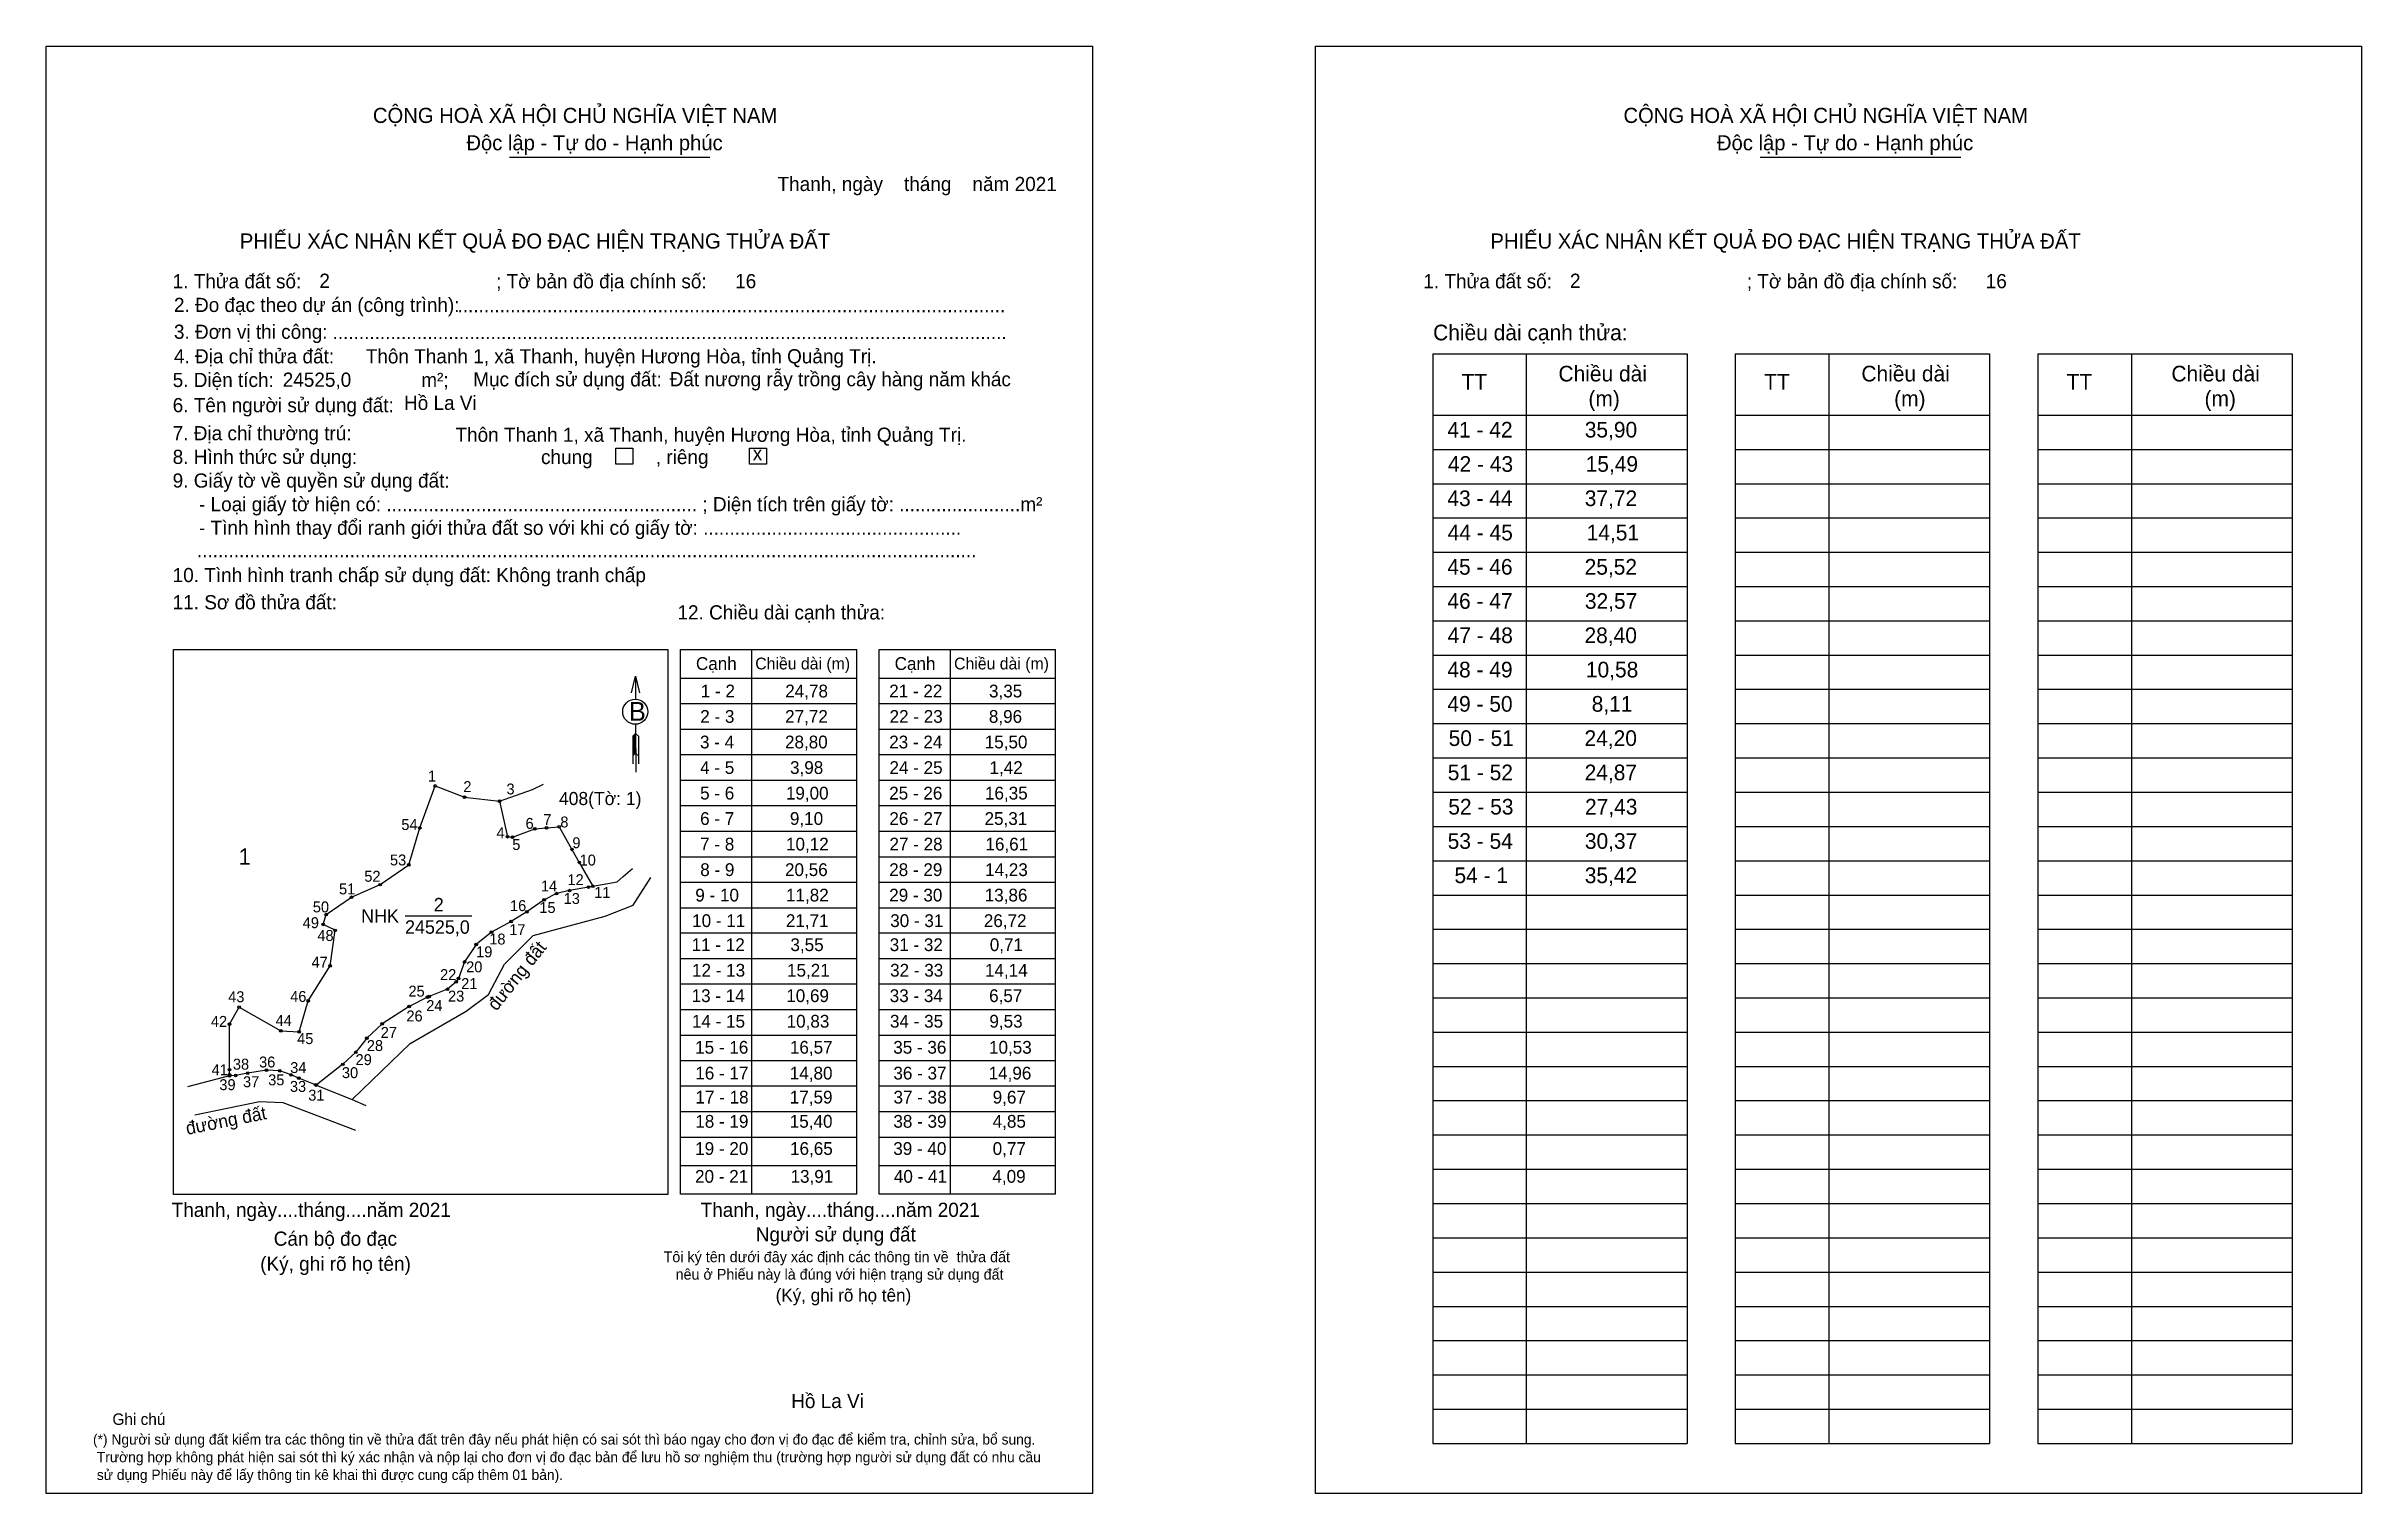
# Model space of a CAD drawing. Extents: x 544800 to 546631, y 1822367 to 1823511.
import ezdxf

# ---------------------------------------------------------------- set-up
doc = ezdxf.new("R2010")
doc.units = 0
for name, color, linetype in [('CanhThua', 7, 'Continuous'), ('kqddKhungInTrang1', 7, 'Continuous'), ('kqddKhungInTrang2', 7, 'Continuous'), ('kqddNoiDung', 7, 'Continuous'), ('kqddTemplate', 7, 'Continuous'), ('Level 1', 7, 'Continuous'), ('MocDinhThua', 7, 'Continuous'), ('NhanDiaChinhThua', 7, 'Continuous'), ('NhanTuCan', 7, 'Continuous'), ('RauThua', 7, 'Continuous'), ('SoHieuDinhThua', 7, 'Continuous')]:
    doc.layers.add(name, color=color, linetype=linetype)

msp = doc.modelspace()

# ---------------------------------------------------------------- linework, layer by layer
at = {"layer": 'CanhThua'}
for p, q in [((545095.7, 1822892.9), (545107.9, 1822926.1)), ((545107.9, 1822926.1), (545131.1, 1822917.2)), ((545131.1, 1822917.2), (545158.6, 1822914.1)), ((545158.6, 1822914.1), (545164.9, 1822886)), ((545086.9, 1822863.8), (545095.7, 1822892.9)), ((545164.9, 1822886), (545168.9, 1822885.7)), ((545168.9, 1822885.7), (545186.7, 1822892.2)), ((545186.7, 1822892.2), (545195.8, 1822893)), ((545195.8, 1822893), (545205.9, 1822893.9)), ((545205.9, 1822893.9), (545216, 1822876)), ((545064.4, 1822848.1), (545086.9, 1822863.8)), ((545216, 1822876), (545221.8, 1822865.7)), ((545221.8, 1822865.7), (545232.5, 1822846.8)), ((545041.6, 1822838.1), (545064.4, 1822848.1)), ((545214.1, 1822843.4), (545203.7, 1822841)), ((545229, 1822846.2), (545214.1, 1822843.4)), ((545232.5, 1822846.8), (545229, 1822846.2)), ((545021.7, 1822824.4), (545041.6, 1822838.1)), ((545180.4, 1822826.6), (545167.8, 1822818.9)), ((545194, 1822836.1), (545180.4, 1822826.6)), ((545203.7, 1822841), (545194, 1822836.1)), ((545019.2, 1822816.7), (545021.7, 1822824.4)), ((545028.7, 1822812), (545019.2, 1822816.7)), ((545024.7, 1822783.9), (545028.7, 1822812)), ((545152.3, 1822810.6), (545140.3, 1822800.8)), ((545167.8, 1822818.9), (545152.3, 1822810.6)), ((545140.3, 1822800.8), (545131.1, 1822787)), ((545007.5, 1822756.2), (545024.7, 1822783.9)), ((545124.4, 1822771.2), (545117.6, 1822765.4)), ((545126.3, 1822773.9), (545124.4, 1822771.2)), ((545131.1, 1822787), (545126.3, 1822773.9)), ((545000.2, 1822731.7), (545007.5, 1822756.2)), ((545087.2, 1822751.8), (545065.9, 1822738.1)), ((545101.8, 1822759.2), (545087.2, 1822751.8)), ((545103.2, 1822759.7), (545101.8, 1822759.2)), ((545117.6, 1822765.4), (545103.2, 1822759.7)), ((544945.2, 1822737.8), (544952.9, 1822751.2)), ((544945.3, 1822701.9), (544945.2, 1822737.8)), ((544952.9, 1822751.2), (544985.7, 1822732.5)), ((545065.9, 1822738.1), (545053.8, 1822726.7)), ((544985.7, 1822732.5), (545000.2, 1822731.7)), ((545045, 1822715.6), (545034.9, 1822706.1)), ((545053.8, 1822726.7), (545045, 1822715.6)), ((544945.3, 1822697.8), (544945.3, 1822701.9)), ((544945.3, 1822697), (544945.3, 1822697.8)), ((544950.1, 1822697.3), (544945.3, 1822697)), ((544959.6, 1822699.1), (544950.1, 1822697.3)), ((544974.4, 1822701.5), (544959.6, 1822699.1)), ((544984.9, 1822700.9), (544974.4, 1822701.5)), ((544993.9, 1822697.7), (544984.9, 1822700.9)), ((545000, 1822695.2), (544993.9, 1822697.7)), ((545034.9, 1822706.1), (545013.8, 1822689.7)), ((545013.1, 1822690), (545000, 1822695.2)), ((545013.8, 1822689.7), (545013.1, 1822690))]:
    msp.add_line(p, q, dxfattribs=at)
at = {"layer": 'kqddKhungInTrang1'}
msp.add_lwpolyline([(544800.4, 1823510.7), (545627.5, 1823510.7), (545627.5, 1822366.8), (544800.4, 1822366.8)], close=True, dxfattribs=at)
at = {"layer": 'kqddKhungInTrang2'}
msp.add_lwpolyline([(545803.9, 1823510.7), (546630.9, 1823510.7), (546630.9, 1822366.8), (545803.9, 1822366.8)], close=True, dxfattribs=at)
at = {"layer": 'kqddTemplate'}
for p, q in [((545166.7, 1823423.1), (545325.1, 1823423.1)), ((546155.5, 1823423.1), (546313.9, 1823423.1)), ((545896.5, 1823267.6), (546097.6, 1823267.6)), ((545896.5, 1823267.6), (545896.5, 1822406.5)), ((545970.5, 1823267.6), (545970.5, 1822406.5)), ((546097.6, 1823267.6), (546097.6, 1822406.5)), ((546135.7, 1823267.6), (546135.7, 1822406.5)), ((546135.7, 1823267.6), (546336.8, 1823267.6)), ((546209.7, 1823267.6), (546209.7, 1822406.5)), ((546336.8, 1823267.6), (546336.8, 1822406.5)), ((546374.9, 1823267.6), (546374.9, 1822406.5)), ((546374.9, 1823267.6), (546576, 1823267.6)), ((546448.9, 1823267.6), (546448.9, 1822406.5)), ((546576, 1823267.6), (546576, 1822406.5)), ((545896.5, 1823219.2), (546097.6, 1823219.2)), ((546135.7, 1823219.2), (546336.8, 1823219.2)), ((546374.9, 1823219.2), (546576, 1823219.2)), ((545896.5, 1823192.1), (546097.6, 1823192.1)), ((546135.7, 1823192.1), (546336.8, 1823192.1)), ((546374.9, 1823192.1), (546576, 1823192.1)), ((545896.5, 1823165), (546097.6, 1823165)), ((546135.7, 1823165), (546336.8, 1823165)), ((546374.9, 1823165), (546576, 1823165)), ((545896.5, 1823137.9), (546097.6, 1823137.9)), ((546135.7, 1823137.9), (546336.8, 1823137.9)), ((546374.9, 1823137.9), (546576, 1823137.9)), ((545896.5, 1823110.8), (546097.6, 1823110.8)), ((546135.7, 1823110.8), (546336.8, 1823110.8)), ((546374.9, 1823110.8), (546576, 1823110.8)), ((545896.5, 1823083.7), (546097.6, 1823083.7)), ((546135.7, 1823083.7), (546336.8, 1823083.7)), ((546374.9, 1823083.7), (546576, 1823083.7)), ((545896.5, 1823056.6), (546097.6, 1823056.6)), ((546135.7, 1823056.6), (546336.8, 1823056.6)), ((546374.9, 1823056.6), (546576, 1823056.6)), ((545301.7, 1823034), (545441.1, 1823034)), ((545301.7, 1822603.5), (545301.7, 1823034)), ((545357.8, 1823034), (545357.8, 1822603.5)), ((545441.1, 1822603.5), (545441.1, 1823034)), ((545458.9, 1823034), (545598.2, 1823034)), ((545458.9, 1822603.5), (545458.9, 1823034)), ((545514.9, 1823034), (545514.9, 1822603.5)), ((545598.2, 1822603.5), (545598.2, 1823034)), ((545896.5, 1823029.5), (546097.6, 1823029.5)), ((546135.7, 1823029.5), (546336.8, 1823029.5)), ((546374.9, 1823029.5), (546576, 1823029.5)), ((545266.2, 1823012.8), (545266.3, 1822994.8)), ((545301.7, 1823011.4), (545441.1, 1823011.4)), ((545458.9, 1823011.4), (545598.2, 1823011.4)), ((545301.7, 1822991.3), (545441.1, 1822991.3)), ((545458.9, 1822991.3), (545598.2, 1822991.3)), ((545896.5, 1823002.5), (546097.6, 1823002.5)), ((546135.7, 1823002.5), (546336.8, 1823002.5)), ((546374.9, 1823002.5), (546576, 1823002.5)), ((545266.3, 1822974.9), (545266.4, 1822936.9)), ((545301.7, 1822971.1), (545441.1, 1822971.1)), ((545458.9, 1822971.1), (545598.2, 1822971.1)), ((545896.5, 1822975.4), (546097.6, 1822975.4)), ((546135.7, 1822975.4), (546336.8, 1822975.4)), ((546374.9, 1822975.4), (546576, 1822975.4)), ((545266.3, 1822967.6), (545264, 1822965.4)), ((545266.3, 1822966.6), (545264, 1822964.4)), ((545266.3, 1822965.5), (545264, 1822963.3)), ((545264, 1822965.4), (545264, 1822943.6)), ((545266.3, 1822964.5), (545264, 1822962.3)), ((545266.3, 1822963.5), (545264, 1822961.3)), ((545266.3, 1822962.5), (545264, 1822960.2)), ((545266.3, 1822961.4), (545264, 1822959.2)), ((545266.3, 1822960.4), (545264, 1822958.2)), ((545266.3, 1822959.4), (545264, 1822957.1)), ((545266.3, 1822958.3), (545264, 1822956.1)), ((545266.3, 1822957.3), (545264, 1822955.1)), ((545266.3, 1822956.3), (545264, 1822954)), ((545266.3, 1822955.2), (545264, 1822953)), ((545266.3, 1822954.2), (545264, 1822952)), ((545266.3, 1822953.2), (545264, 1822950.9)), ((545266.3, 1822967.6), (545268.7, 1822965.4)), ((545268.7, 1822965.4), (545268.7, 1822943.6)), ((545266.3, 1822952.1), (545264, 1822949.9)), ((545266.3, 1822952.1), (545268.7, 1822949.9)), ((545301.7, 1822950.9), (545441.1, 1822950.9)), ((545458.9, 1822950.9), (545598.2, 1822950.9)), ((545896.5, 1822948.3), (546097.6, 1822948.3)), ((546135.7, 1822948.3), (546336.8, 1822948.3)), ((546374.9, 1822948.3), (546576, 1822948.3)), ((545301.7, 1822930.8), (545441.1, 1822930.8)), ((545458.9, 1822930.8), (545598.2, 1822930.8)), ((545896.5, 1822921.2), (546097.6, 1822921.2)), ((546135.7, 1822921.2), (546336.8, 1822921.2)), ((546374.9, 1822921.2), (546576, 1822921.2)), ((545301.7, 1822910.6), (545441.1, 1822910.6)), ((545458.9, 1822910.6), (545598.2, 1822910.6)), ((545301.7, 1822890.4), (545441.1, 1822890.4)), ((545458.9, 1822890.4), (545598.2, 1822890.4)), ((545896.5, 1822894.1), (546097.6, 1822894.1)), ((546135.7, 1822894.1), (546336.8, 1822894.1)), ((546374.9, 1822894.1), (546576, 1822894.1)), ((545301.7, 1822870.2), (545441.1, 1822870.2)), ((545458.9, 1822870.2), (545598.2, 1822870.2)), ((545896.5, 1822867), (546097.6, 1822867)), ((546135.7, 1822867), (546336.8, 1822867)), ((546374.9, 1822867), (546576, 1822867)), ((545301.7, 1822850.1), (545441.1, 1822850.1)), ((545458.9, 1822850.1), (545598.2, 1822850.1)), ((545301.7, 1822829.9), (545441.1, 1822829.9)), ((545458.9, 1822829.9), (545598.2, 1822829.9)), ((545896.5, 1822839.9), (546097.6, 1822839.9)), ((546135.7, 1822839.9), (546336.8, 1822839.9)), ((546374.9, 1822839.9), (546576, 1822839.9)), ((545441.1, 1822809.7), (545301.7, 1822809.7)), ((545598.2, 1822809.7), (545458.9, 1822809.7)), ((545896.5, 1822812.8), (546097.6, 1822812.8)), ((546135.7, 1822812.8), (546336.8, 1822812.8)), ((546374.9, 1822812.8), (546576, 1822812.8)), ((545441.1, 1822789.5), (545301.7, 1822789.5)), ((545598.2, 1822789.5), (545458.9, 1822789.5)), ((545896.5, 1822785.7), (546097.6, 1822785.7)), ((546135.7, 1822785.7), (546336.8, 1822785.7)), ((546374.9, 1822785.7), (546576, 1822785.7)), ((545441.1, 1822769.4), (545301.7, 1822769.4)), ((545598.2, 1822769.4), (545458.9, 1822769.4)), ((545896.5, 1822758.6), (546097.6, 1822758.6)), ((546135.7, 1822758.6), (546336.8, 1822758.6)), ((546374.9, 1822758.6), (546576, 1822758.6)), ((545441.1, 1822749.2), (545301.7, 1822749.2)), ((545598.2, 1822749.2), (545458.9, 1822749.2)), ((545441.1, 1822729), (545301.7, 1822729)), ((545598.2, 1822729), (545458.9, 1822729)), ((545896.5, 1822731.6), (546097.6, 1822731.6)), ((546135.7, 1822731.6), (546336.8, 1822731.6)), ((546374.9, 1822731.6), (546576, 1822731.6)), ((545441.1, 1822708.8), (545301.7, 1822708.8)), ((545598.2, 1822708.8), (545458.9, 1822708.8)), ((545896.5, 1822704.5), (546097.6, 1822704.5)), ((546135.7, 1822704.5), (546336.8, 1822704.5)), ((546374.9, 1822704.5), (546576, 1822704.5)), ((545441.1, 1822688.7), (545301.7, 1822688.7)), ((545598.2, 1822688.7), (545458.9, 1822688.7)), ((545441.1, 1822668.5), (545301.7, 1822668.5)), ((545598.2, 1822668.5), (545458.9, 1822668.5)), ((545896.5, 1822677.4), (546097.6, 1822677.4)), ((546135.7, 1822677.4), (546336.8, 1822677.4)), ((546374.9, 1822677.4), (546576, 1822677.4)), ((545441.1, 1822648.3), (545301.7, 1822648.3)), ((545598.2, 1822648.3), (545458.9, 1822648.3)), ((545896.5, 1822650.3), (546097.6, 1822650.3)), ((546135.7, 1822650.3), (546336.8, 1822650.3)), ((546374.9, 1822650.3), (546576, 1822650.3)), ((545441.1, 1822625.9), (545301.7, 1822625.9)), ((545598.2, 1822625.9), (545458.9, 1822625.9)), ((545896.5, 1822623.2), (546097.6, 1822623.2)), ((546135.7, 1822623.2), (546336.8, 1822623.2)), ((546374.9, 1822623.2), (546576, 1822623.2)), ((545441.1, 1822603.5), (545301.7, 1822603.5)), ((545598.2, 1822603.5), (545458.9, 1822603.5)), ((545896.5, 1822596.1), (546097.6, 1822596.1)), ((546135.7, 1822596.1), (546336.8, 1822596.1)), ((546374.9, 1822596.1), (546576, 1822596.1)), ((545896.5, 1822569), (546097.6, 1822569)), ((546135.7, 1822569), (546336.8, 1822569)), ((546374.9, 1822569), (546576, 1822569)), ((545896.5, 1822541.9), (546097.6, 1822541.9)), ((546135.7, 1822541.9), (546336.8, 1822541.9)), ((546374.9, 1822541.9), (546576, 1822541.9)), ((545896.5, 1822514.8), (546097.6, 1822514.8)), ((546135.7, 1822514.8), (546336.8, 1822514.8)), ((546374.9, 1822514.8), (546576, 1822514.8)), ((545896.5, 1822487.7), (546097.6, 1822487.7)), ((546135.7, 1822487.7), (546336.8, 1822487.7)), ((546374.9, 1822487.7), (546576, 1822487.7)), ((545896.5, 1822460.7), (546097.6, 1822460.7)), ((546135.7, 1822460.7), (546336.8, 1822460.7)), ((546374.9, 1822460.7), (546576, 1822460.7)), ((545896.5, 1822433.6), (546097.6, 1822433.6)), ((546135.7, 1822433.6), (546336.8, 1822433.6)), ((546374.9, 1822433.6), (546576, 1822433.6)), ((545896.5, 1822406.5), (546097.6, 1822406.5)), ((546135.7, 1822406.5), (546336.8, 1822406.5)), ((546374.9, 1822406.5), (546576, 1822406.5))]:
    msp.add_line(p, q, dxfattribs=at)
for points in [[(545250.6, 1823193), (545264, 1823193), (545264, 1823180.4), (545250.6, 1823180.4)], [(545356.4, 1823193), (545369.8, 1823193), (545369.8, 1823180.4), (545356.4, 1823180.4)], [(544901, 1823034), (545291.8, 1823034), (545291.8, 1822603.1), (544901, 1822603.1)]]:
    msp.add_lwpolyline(points, close=True, dxfattribs=at)
msp.add_lwpolyline([(545263, 1822999.7), (545266.2, 1823012.8), (545269.5, 1822999.7)], dxfattribs=at)
msp.add_circle((545266, 1822984.8), 9.93, dxfattribs=at)
at = {"layer": 'Level 1'}
for p, q in [((544945.3, 1822697), (544912, 1822688.2)), ((545013.8, 1822689.7), (545042.3, 1822678.4)), ((545042.3, 1822678.4), (545052.9, 1822673.6))]:
    msp.add_line(p, q, dxfattribs=at)
for points in [[(545042.3, 1822678.4), (545088.1, 1822722.5), (545132.3, 1822748.1), (545149.9, 1822761.4), (545162.7, 1822785.3), (545185.2, 1822807.8), (545242.1, 1822823.3), (545264.4, 1822831.8), (545278.3, 1822853.8)], [(544917.8, 1822666.3), (544968.9, 1822676.6), (544987.3, 1822675.8), (545044.8, 1822654.1)]]:
    msp.add_lwpolyline(points, dxfattribs=at)
at = {"layer": 'MocDinhThua'}
for centre in [(545107.9, 1822926.1), (545131.1, 1822917.2), (545158.6, 1822914.1), (545095.7, 1822892.9), (545164.9, 1822886), (545168.9, 1822885.7), (545186.7, 1822892.2), (545195.8, 1822893), (545205.9, 1822893.9), (545086.9, 1822863.8), (545216, 1822876), (545221.8, 1822865.7), (545064.4, 1822848.1), (545214.1, 1822843.4), (545229, 1822846.2), (545232.5, 1822846.8), (545021.7, 1822824.4), (545041.6, 1822838.1), (545180.4, 1822826.6), (545194, 1822836.1), (545203.7, 1822841), (545019.2, 1822816.7), (545028.7, 1822812), (545152.3, 1822810.6), (545167.8, 1822818.9), (545131.1, 1822787), (545140.3, 1822800.8), (545024.7, 1822783.9), (545124.4, 1822771.2), (545126.3, 1822773.9), (544952.9, 1822751.2), (545007.5, 1822756.2), (545087.2, 1822751.8), (545101.8, 1822759.2), (545103.2, 1822759.7), (545117.6, 1822765.4), (544945.2, 1822737.8), (544985.7, 1822732.5), (545065.9, 1822738.1), (545000.2, 1822731.7), (545045, 1822715.6), (545053.8, 1822726.7), (544945.3, 1822701.9), (544945.3, 1822697.8), (544945.3, 1822697), (544950.1, 1822697.3), (544959.6, 1822699.1), (544974.4, 1822701.5), (544984.9, 1822700.9), (544993.9, 1822697.7), (545034.9, 1822706.1), (545000, 1822695.2), (545013.1, 1822690), (545013.8, 1822689.7)]:
    msp.add_circle(centre, 1.04, dxfattribs=at)
at = {"layer": 'NhanDiaChinhThua'}
msp.add_line((545084, 1822823.4), (545136.8, 1822823.4), dxfattribs=at)
at = {"layer": 'RauThua'}
for p, q in [((545158.6, 1822914.1), (545184.9, 1822923.2)), ((545184.9, 1822923.2), (545193.6, 1822927.4)), ((545232.5, 1822846.8), (545251.8, 1822850.3)), ((545251.8, 1822850.3), (545256.5, 1822854.6)), ((545256.5, 1822854.6), (545263.8, 1822860.9))]:
    msp.add_line(p, q, dxfattribs=at)

# ---------------------------------------------------------------- texts
at = {"layer": 'kqddNoiDung'}
for s, height, p in [('Thanh, ngày    tháng    năm 2021  ', 11.207, (545378.5, 1823396.3)), ('2', 11.2, (545016.3, 1823319.8)), ('16', 11.21, (545345, 1823319.5)), ('2', 11.2, (546005, 1823319.8)), ('16', 11.21, (546333.7, 1823319.5)), ('........................................................................................................', 11.2074, (545125.5, 1823300.5)), ('................................................................................................................................', 11.2074, (545026.7, 1823279.3)), ('24525,0', 11.21, (544987.3, 1823241.6)), ('Đất nương rẫy trồng cây hàng năm khác', 11.207, (545293.2, 1823242)), ('Hồ La Vi', 11.21, (545083.2, 1823223.3)), ('Thôn Thanh 1, xã Thanh, huyện Hương Hòa, tỉnh Quảng Trị.', 11.207, (545123.9, 1823198.1)), ('41 - 42', 12.38, (545908.1, 1823201.5)), ('35,90', 12.38, (546016.7, 1823201.5)), ('x', 11.2, (545358.9, 1823183.4)), ('42 - 43', 12.38, (545908.5, 1823174.4)), ('15,49', 12.38, (546017.4, 1823174.4)), ('43 - 44', 12.38, (545908.1, 1823147.3)), ('37,72', 12.38, (546016.7, 1823147.3)), ('44 - 45', 12.38, (545908.3, 1823120.2)), ('14,51', 12.38, (546018.2, 1823120.2)), ('45 - 46', 12.38, (545908.1, 1823093.1)), ('25,52', 12.38, (546016.6, 1823093.1)), ('46 - 47', 12.38, (545908.1, 1823066.1)), ('32,57', 12.38, (546016.8, 1823066.1)), ('47 - 48', 12.38, (545908.3, 1823039)), ('28,40', 12.38, (546016.5, 1823039)), ('48 - 49', 12.38, (545908.1, 1823011.9)), ('10,58', 12.38, (546017.6, 1823011.9)), ('1 - 2', 10.09, (545317.8, 1822996.1)), ('24,78', 10.09, (545384.6, 1822996.1)), ('21 - 22', 10.09, (545466.8, 1822996.1)), ('3,35', 10.09, (545545.7, 1822996.1)), ('49 - 50', 12.38, (545908.1, 1822984.8)), ('8,11', 12.38, (546022.2, 1822984.8)), ('2 - 3', 10.09, (545317.4, 1822976)), ('27,72', 10.09, (545384.5, 1822976)), ('22 - 23', 10.09, (545467.1, 1822976)), ('8,96', 10.09, (545545.6, 1822976)), ('3 - 4', 10.09, (545317.2, 1822955.8)), ('28,80', 10.09, (545384.4, 1822955.8)), ('23 - 24', 10.09, (545466.8, 1822955.8)), ('15,50', 10.09, (545542.3, 1822955.8)), ('50 - 51', 12.38, (545909.1, 1822957.7)), ('24,20', 12.38, (546016.5, 1822957.7)), ('4 - 5', 10.09, (545317.3, 1822935.6)), ('3,98', 10.09, (545388.4, 1822935.6)), ('24 - 25', 10.09, (545467, 1822935.6)), ('1,42', 10.09, (545546.1, 1822935.6)), ('51 - 52', 12.38, (545908.4, 1822930.6)), ('24,87', 12.38, (546016.6, 1822930.6)), ('5 - 6', 10.09, (545317.3, 1822915.4)), ('19,00', 10.09, (545385.1, 1822915.4)), ('25 - 26', 10.09, (545466.8, 1822915.4)), ('16,35', 10.09, (545542.5, 1822915.4)), ('52 - 53', 12.38, (545908.8, 1822903.5)), ('27,43', 12.38, (546016.9, 1822903.5)), ('6 - 7', 10.09, (545317.3, 1822895.3)), ('9,10', 10.09, (545388.3, 1822895.3)), ('26 - 27', 10.09, (545466.9, 1822895.3)), ('25,31', 10.09, (545542.2, 1822895.3)), ('7 - 8', 10.09, (545317.3, 1822875.1)), ('10,12', 10.09, (545385.2, 1822875.1)), ('27 - 28', 10.09, (545467, 1822875.1)), ('16,61', 10.09, (545542.9, 1822875.1)), ('53 - 54', 12.38, (545908.3, 1822876.4)), ('30,37', 12.38, (546016.8, 1822876.4)), ('8 - 9', 10.09, (545317.4, 1822854.9)), ('20,56', 10.09, (545384.4, 1822854.9)), ('28 - 29', 10.09, (545466.8, 1822854.9)), ('14,23', 10.09, (545542.6, 1822854.9)), ('54 - 1', 12.38, (545913.7, 1822849.3)), ('35,42', 12.38, (546016.7, 1822849.3)), ('9 - 10', 10.09, (545313.5, 1822834.8)), ('11,82', 10.09, (545385.2, 1822834.8)), ('29 - 30', 10.09, (545466.8, 1822834.8)), ('13,86', 10.09, (545542.3, 1822834.8)), ('10 - 11', 10.09, (545311, 1822814.6)), ('21,71', 10.09, (545385.1, 1822814.6)), ('30 - 31', 10.09, (545467.6, 1822814.6)), ('26,72', 10.09, (545541.6, 1822814.6)), ('11 - 12', 10.09, (545310.6, 1822795.6)), ('3,55', 10.09, (545388.7, 1822795.6)), ('31 - 32', 10.09, (545467.2, 1822795.6)), ('0,71', 10.09, (545546.3, 1822795.6)), ('12 - 13', 10.09, (545310.9, 1822775.4)), ('15,21', 10.09, (545386, 1822775.4)), ('32 - 33', 10.09, (545467.5, 1822775.4)), ('14,14', 10.09, (545542.5, 1822775.4)), ('13 - 14', 10.09, (545310.6, 1822755.3)), ('10,69', 10.09, (545385.4, 1822755.3)), ('33 - 34', 10.09, (545467.2, 1822755.3)), ('6,57', 10.09, (545545.8, 1822755.3)), ('14 - 15', 10.09, (545310.8, 1822735.1)), ('10,83', 10.09, (545385.7, 1822735.1)), ('34 - 35', 10.09, (545467.4, 1822735.1)), ('9,53', 10.09, (545546, 1822735.1)), ('15 - 16', 10.09, (545313.4, 1822714.5)), ('16,57', 10.09, (545388.3, 1822714.5)), ('35 - 36', 10.09, (545470, 1822714.5)), ('10,53', 10.09, (545545.7, 1822714.5)), ('16 - 17', 10.09, (545313.5, 1822694.1)), ('14,80', 10.09, (545388.2, 1822694.1)), ('36 - 37', 10.09, (545470.1, 1822694.1)), ('14,96', 10.09, (545545.4, 1822694.1)), ('17 - 18', 10.09, (545313.6, 1822675.1)), ('17,59', 10.09, (545388.2, 1822675.1)), ('37 - 38', 10.09, (545470.2, 1822675.1)), ('9,67', 10.09, (545548.6, 1822675.1)), ('18 - 19', 10.09, (545313.5, 1822656)), ('15,40', 10.09, (545388.2, 1822656)), ('38 - 39', 10.09, (545470.1, 1822656)), ('4,85', 10.09, (545548.6, 1822656)), ('19 - 20', 10.09, (545313.4, 1822634.5)), ('16,65', 10.09, (545388.4, 1822634.5)), ('39 - 40', 10.09, (545470, 1822634.5)), ('0,77', 10.09, (545548.6, 1822634.5)), ('20 - 21', 10.09, (545313.3, 1822612.5)), ('13,91', 10.09, (545388.8, 1822612.5)), ('40 - 41', 10.09, (545470.5, 1822612.5)), ('4,09', 10.09, (545548.4, 1822612.5)), ('Thanh, ngày....tháng....năm 2021', 11.207, (544899.5, 1822585.5)), ('Thanh, ngày....tháng....năm 2021', 11.207, (545317.7, 1822585.5)), ('Hồ La Vi', 11.21, (545389.3, 1822434.4))]:
    msp.add_text(s, height=height, dxfattribs=at).set_placement(p)
at = {"layer": 'kqddTemplate'}
for s, height, p in [('CỘNG HOÀ XÃ HỘI CHỦ NGHĨA VIỆT NAM', 11.955, (545058.6, 1823450.1)), ('CỘNG HOÀ XÃ HỘI CHỦ NGHĨA VIỆT NAM', 11.955, (546047.3, 1823450.1)), ('Độc lập - Tự do - Hạnh phúc', 11.955, (545132.5, 1823428.5)), ('Độc lập - Tự do - Hạnh phúc', 11.955, (546121.2, 1823428.5)), ('PHIẾU XÁC NHẬN KẾT QUẢ ĐO ĐẠC HIỆN TRẠNG THỬA ĐẤT', 11.955, (544953.4, 1823350.8)), ('PHIẾU XÁC NHẬN KẾT QUẢ ĐO ĐẠC HIỆN TRẠNG THỬA ĐẤT', 11.955, (545942.1, 1823350.8)), ('1. Thửa đất số:                                     ; Tờ bản đồ địa chính số:', 11.207, (544900.3, 1823319.4)), ('1. Thửa đất số:                                     ; Tờ bản đồ địa chính số:', 11.207, (545889.1, 1823319.4)), ('2. Đo đạc theo dự án (công trình): ', 11.207, (544901.3, 1823300.7)), ('3. Đơn vị thi công: ', 11.207, (544901.3, 1823279.5)), ('Chiều dài cạnh thửa:', 12.384, (545896.8, 1823278.3)), ('4. Địa chỉ thửa đất:      Thôn Thanh 1, xã Thanh, huyện Hương Hòa, tỉnh Quảng Trị.', 11.207, (544901.3, 1823260.1)), ('5. Diện tích:                            m²; ', 11.207, (544900.3, 1823241.4)), ('Mục đích sử dụng đất:', 11.207, (545137.9, 1823241.9)), ('TT', 12.38, (545919.3, 1823239.4)), ('Chiều dài', 12.38, (545995.9, 1823245.8)), ('TT', 12.38, (546158.5, 1823239.4)), ('Chiều dài', 12.38, (546235.4, 1823245.8)), ('TT', 12.38, (546397.7, 1823239.4)), ('Chiều dài', 12.38, (546480.5, 1823245.8)), ('6. Tên người sử dụng đất:', 11.207, (544900.3, 1823221.5)), ('(m)', 12.38, (546019.6, 1823226.1)), ('(m)', 12.38, (546261.3, 1823226.1)), ('(m)', 12.38, (546506.7, 1823226.1)), ('7. Địa chỉ thường trú:', 11.207, (544900.3, 1823199.3)), ('8. Hình thức sử dụng:', 11.207, (544900.3, 1823180.6)), ('chung            , riêng', 11.207, (545191.5, 1823180.5)), ('9. Giấy tờ về quyền sử dụng đất:', 11.207, (544900.3, 1823161.9)), ('     - Loại giấy tờ hiện có: ........................................................... ; Diện tích trên giấy tờ: .......................m²', 11.2074, (544900.3, 1823143.2)), ('     - Tình hình thay đổi ranh giới thửa đất so với khi có giấy tờ: .................................................', 11.2074, (544900.3, 1823124.6)), ('10. Tình hình tranh chấp sử dụng đất: Không tranh chấp', 11.207, (544900.3, 1823087.2)), ('....................................................................................................................................................', 11.2074, (544919.5, 1823106.8)), ('11. Sơ đồ thửa đất:', 11.207, (544900.3, 1823065.7)), ('12. Chiều dài cạnh thửa:', 11.207, (545299.4, 1823057.7)), ('Cạnh', 10.09, (545314, 1823017.8)), ('Chiều dài (m)', 9.339, (545360.9, 1823018.2)), ('Cạnh', 10.09, (545471.1, 1823017.8)), ('Chiều dài (m)', 9.339, (545518.1, 1823018.2)), ('B', 14.9, (545261.1, 1822977.6)), ('Cán bộ đo đạc', 11.207, (544980.2, 1822562.7)), ('Người sử dụng đất', 11.207, (545361.3, 1822566.1)), ('(Ký, ghi rõ họ tên)', 11.207, (544969.5, 1822542.9)), ('Tôi ký tên dưới đây xác định các thông tin về  thửa đất ', 8.473, (545288.4, 1822549.7)), ('nêu ở Phiếu này là đúng với hiện trạng sử dụng đất', 8.473, (545297.9, 1822535.9)), ('(Ký, ghi rõ họ tên)', 10.087, (545377, 1822518.6)), ('Ghi chú', 9.08, (544852.7, 1822421.1)), ('(*) Người sử dụng đất kiểm tra các thông tin về thửa đất trên đây nếu phát hiện có sai sót thì báo ngay cho đơn vị đo đạc để kiểm tra, chỉnh sửa, bổ sung.', 8.1702, (544837.3, 1822405.6)), (' Trường hợp không phát hiện sai sót thì ký xác nhận và nộp lại cho đơn vị đo đạc bản để lưu hồ sơ nghiệm thu (trường hợp người sử dụng đất có nhu cầu', 8.1702, (544837.3, 1822391.6)), (' sử dụng Phiếu này để lấy thông tin kê khai thì được cung cấp thêm 01 bản).', 8.17, (544837.3, 1822377.6))]:
    msp.add_text(s, height=height, dxfattribs=at).set_placement(p)
at = {"layer": 'NhanDiaChinhThua'}
for s, height, p in [('NHK', 10.59, (545049.3, 1822818.1)), ('2', 10.6, (545106.7, 1822827)), ('24525,0', 10.59, (545084, 1822809.3))]:
    msp.add_text(s, height=height, dxfattribs=at).set_placement(p)
at = {"layer": 'NhanTuCan'}
msp.add_text('408(Tờ: 1)', height=10.35, dxfattribs=at).set_placement((545205.7, 1822911))
at = {"layer": 'SoHieuDinhThua'}
for s, height, p in [('1', 8.63, (545102.1, 1822929.6)), ('2', 8.63, (545130.1, 1822921.3)), ('3', 8.63, (545164.2, 1822919.4)), ('54', 8.63, (545081.1, 1822891.3)), ('6', 8.63, (545179.3, 1822892.2)), ('7', 8.63, (545193.4, 1822895.3)), ('8', 8.63, (545206.8, 1822893.3)), ('4', 8.63, (545156.3, 1822884.8)), ('5', 8.63, (545168.8, 1822875.5)), ('9', 8.63, (545216.3, 1822876.9)), ('1', 12.9, (544952.5, 1822863.9)), ('53', 8.63, (545072.1, 1822863.3)), ('10', 8.63, (545222, 1822863.2)), ('51', 8.63, (545031.8, 1822840.4)), ('52', 8.63, (545051.8, 1822850.4)), ('14', 8.63, (545191.4, 1822842.7)), ('12', 8.63, (545212.4, 1822847.7)), ('11', 8.63, (545233.6, 1822837.6)), ('50', 8.63, (545011.1, 1822826.2)), ('16', 8.63, (545167, 1822827.2)), ('15', 8.63, (545190.2, 1822825.7)), ('13', 8.63, (545209.4, 1822832.8)), ('49', 8.63, (545003.1, 1822813.7)), ('48', 8.63, (545014.7, 1822803.6)), ('18', 8.63, (545150.6, 1822800.8)), ('17', 8.63, (545166.4, 1822808.2)), ('47', 8.63, (545010.1, 1822782.5)), ('19', 8.63, (545140.2, 1822790.7)), ('22', 8.63, (545111.7, 1822772.7)), ('21', 8.63, (545128.4, 1822765.6)), ('20', 8.63, (545132.3, 1822778.8)), ('43', 8.63, (544944.2, 1822755.2)), ('46', 8.63, (544993.2, 1822755.4)), ('25', 8.63, (545086.7, 1822759.6)), ('24', 8.63, (545100.8, 1822748.2)), ('23', 8.63, (545118, 1822755.7)), ('42', 8.63, (544930.5, 1822735.7)), ('44', 8.63, (544981.7, 1822736.5)), ('27', 8.63, (545064.8, 1822727)), ('26', 8.63, (545085.1, 1822740)), ('45', 8.63, (544998.7, 1822722.1)), ('28', 8.63, (545053.8, 1822716.6)), ('41', 8.63, (544931.1, 1822697.5)), ('38', 8.63, (544947.9, 1822701.9)), ('37', 8.63, (544955.9, 1822688)), ('36', 8.63, (544968.6, 1822703.6)), ('35', 8.63, (544975.8, 1822689.5)), ('34', 8.63, (544993.2, 1822699.2)), ('30', 8.63, (545034.1, 1822695.2)), ('29', 8.63, (545044.9, 1822705.5)), ('39', 8.63, (544937.2, 1822685.7)), ('33', 8.63, (544993, 1822684.3)), ('31', 8.63, (545007.5, 1822677.4))]:
    msp.add_text(s, height=height, dxfattribs=at).set_placement(p)
for rotation, p in [(51.5009, (545156.3, 1822747.7)), (11.2795, (544911.8, 1822650.3))]:
    msp.add_text('đường đất', height=10.35, rotation=rotation, dxfattribs=at).set_placement(p)

doc.saveas('drawing.dxf')
